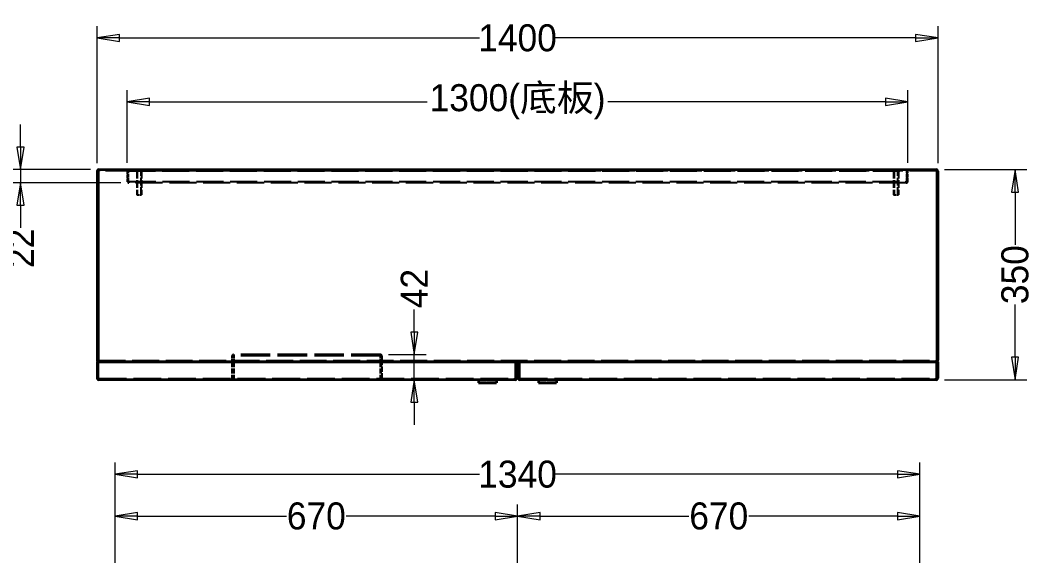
# Model space of a CAD drawing. Header units: millimetres. Extents: x 150 to 4305, y 150 to 3000.
# Drawn here: x 1536 to 3222, y 1904 to 2796 of the extents above; entities that cross this region are included whole.
import ezdxf

# ---------------------------------------------------------------- set-up
doc = ezdxf.new("R2010")
doc.units = ezdxf.units.MM
doc.header["$LTSCALE"] = 15
doc.linetypes.add('DASHED', pattern=[0.2067, 0.1654, -0.0413])
for name, color, linetype, lineweight in [('可見 (ISO)', 7, 'Continuous', 35), ('標註 (ISO)', 7, 'Continuous', 20), ('隱藏 (ISO)', 7, 'DASHED', 25)]:
    doc.layers.add(name, color=color, linetype=linetype, lineweight=lineweight)
doc.styles.add('註記文字 (JIS)', font='')
doc.styles.get('註記文字 (JIS)').set_extended_font_data('PMingLiU')
doc.dimstyles.new('預設 (JIS)', dxfattribs={"dimscale": 15, "dimtxt": 3, "dimasz": 2.5, "dimexe": 1.3, "dimexo": 0.9, "dimgap": 0.3, "dimtad": 0, "dimtoh": 1, "dimrnd": 1e-08, "dimdsep": 46, "dimtxsty": '註記文字 (JIS)', "dimblk": 'Filled-1', "dimcen": 0.09, "dimdle": 10, "dimclrd": 256, "dimclre": 256, "dimclrt": 256, "dimadec": 0, "dimazin": 2, "dimtfac": 0.933333, "dimtmove": 0, "dimatfit": 3, "dimfxl": 0, "dimtolj": 1, "dimlwd": -1, "dimlwe": -1, "dimarcsym": 0})

# ---------------------------------------------------------------- blocks, each defined once
blk = doc.blocks.new('Filled-1')
at = {"color": 0}
for p, q in [((0, 0), (-1, 0.16)), ((-1, 0.16), (-1, -0.16)), ((-1, 0), (0, 0)), ((-1, -0.16), (0, 0))]:
    blk.add_line(p, q, dxfattribs=at)
at = {"color": 0, "flags": 128}
blk.add_lwpolyline([(-1, -0.16), (0, 0)], dxfattribs=at)
at = {"color": 0}
blk.add_solid([(-1, -0.16), (0, 0), (-1, 0.16), (-1, -0.16)], dxfattribs=at)
blk = doc.blocks.new('*D15')
at = {"layer": 'Defpoints', "color": 0}
for p in [(1664.1, 2766.6), (1664.1, 2544.6), (3064.1, 2544.6)]:
    blk.add_point(p, dxfattribs=at)
at = {"layer": '標註 (ISO)'}
for p, q in [((1664.1, 2558.1), (1664.1, 2786.1)), ((3064.1, 2558.1), (3064.1, 2786.1)), ((1701.6, 2766.6), (2300.9, 2766.6)), ((3026.6, 2766.6), (2427.3, 2766.6))]:
    blk.add_line(p, q, dxfattribs=at)
at = {"layer": '標註 (ISO)', "xscale": 37.5, "yscale": 37.5, "zscale": 37.5, "rotation": 180}
blk.add_blockref('Filled-1', (1664.1, 2766.6), dxfattribs=at)
at = {"layer": '標註 (ISO)', "xscale": 37.5, "yscale": 37.5, "zscale": 37.5}
blk.add_blockref('Filled-1', (3064.1, 2766.6), dxfattribs=at)
at = {"layer": '標註 (ISO)', "insert": (2364.1, 2766.6), "char_height": 45, "attachment_point": 5, "style": '註記文字 (JIS)'}
blk.add_mtext('\\A1;1400', dxfattribs=at)
blk = doc.blocks.new('*D16')
at = {"layer": 'Defpoints', "color": 0}
for p in [(1714.1, 2660.4), (1714.1, 2545.4), (3014.1, 2545.4)]:
    blk.add_point(p, dxfattribs=at)
at = {"layer": '標註 (ISO)'}
for p, q in [((1714.1, 2558.9), (1714.1, 2679.9)), ((3014.1, 2558.9), (3014.1, 2679.9)), ((1751.6, 2660.4), (2213.6, 2660.4)), ((2976.6, 2660.4), (2514.6, 2660.4))]:
    blk.add_line(p, q, dxfattribs=at)
at = {"layer": '標註 (ISO)', "xscale": 37.5, "yscale": 37.5, "zscale": 37.5, "rotation": 180}
blk.add_blockref('Filled-1', (1714.1, 2660.4), dxfattribs=at)
at = {"layer": '標註 (ISO)', "xscale": 37.5, "yscale": 37.5, "zscale": 37.5}
blk.add_blockref('Filled-1', (3014.1, 2660.4), dxfattribs=at)
at = {"layer": '標註 (ISO)', "insert": (2364.1, 2660.4), "char_height": 45, "attachment_point": 5, "style": '註記文字 (JIS)'}
blk.add_mtext('\\A1;\\f新細明體|b0|i0;\\H45.0000;1300(底板)', dxfattribs=at)
blk = doc.blocks.new('*D22')
at = {"layer": 'Defpoints', "color": 0}
for p in [(3061.3, 2547.4), (3061.3, 2197.4), (3192.3, 2197.4)]:
    blk.add_point(p, dxfattribs=at)
at = {"layer": '標註 (ISO)'}
for p, q in [((3074.8, 2547.4), (3211.8, 2547.4)), ((3192.3, 2509.9), (3192.3, 2422)), ((3192.3, 2234.9), (3192.3, 2322.9)), ((3074.8, 2197.4), (3211.8, 2197.4))]:
    blk.add_line(p, q, dxfattribs=at)
at = {"layer": '標註 (ISO)', "xscale": 37.5, "yscale": 37.5, "zscale": 37.5}
for p, rotation in [((3192.3, 2547.4), 90), ((3192.3, 2197.4), 270)]:
    blk.add_blockref('Filled-1', p, dxfattribs=dict(at, rotation=rotation))
at = {"layer": '標註 (ISO)', "insert": (3192.3, 2372.4), "char_height": 45, "attachment_point": 5, "rotation": 90, "style": '註記文字 (JIS)'}
blk.add_mtext('\\A1;350', dxfattribs=at)
blk = doc.blocks.new('*D23')
at = {"layer": 'Defpoints', "color": 0}
for p in [(1536.6, 2547.4), (1666.9, 2547.4), (1716.9, 2525.4)]:
    blk.add_point(p, dxfattribs=at)
at = {"layer": '標註 (ISO)'}
for p, q in [((1536.6, 2584.9), (1536.6, 2622.4)), ((1653.4, 2547.4), (1517.1, 2547.4)), ((1536.6, 2547.4), (1536.6, 2525.4)), ((1703.4, 2525.4), (1517.1, 2525.4)), ((1536.6, 2487.9), (1536.6, 2450.4))]:
    blk.add_line(p, q, dxfattribs=at)
at = {"layer": '標註 (ISO)', "xscale": 37.5, "yscale": 37.5, "zscale": 37.5}
for p, rotation in [((1536.6, 2547.4), 270), ((1536.6, 2525.4), 90)]:
    blk.add_blockref('Filled-1', p, dxfattribs=dict(at, rotation=rotation))
at = {"layer": '標註 (ISO)', "insert": (1536.6, 2416.2), "char_height": 45, "attachment_point": 5, "rotation": 90, "style": '註記文字 (JIS)'}
blk.add_mtext('\\A1;22', dxfattribs=at)
blk = doc.blocks.new('*D44')
at = {"layer": 'Defpoints', "color": 0}
for p in [(3034.1, 2039.9), (1694.1, 1460.3), (3034.1, 1460.3)]:
    blk.add_point(p, dxfattribs=at)
at = {"layer": '標註 (ISO)'}
for p, q in [((1694.1, 1473.8), (1694.1, 2059.4)), ((3034.1, 1473.8), (3034.1, 2059.4)), ((1731.6, 2039.9), (2300.9, 2039.9)), ((2996.6, 2039.9), (2427.3, 2039.9))]:
    blk.add_line(p, q, dxfattribs=at)
at = {"layer": '標註 (ISO)', "xscale": 37.5, "yscale": 37.5, "zscale": 37.5, "rotation": 180}
blk.add_blockref('Filled-1', (1694.1, 2039.9), dxfattribs=at)
at = {"layer": '標註 (ISO)', "xscale": 37.5, "yscale": 37.5, "zscale": 37.5}
blk.add_blockref('Filled-1', (3034.1, 2039.9), dxfattribs=at)
at = {"layer": '標註 (ISO)', "insert": (2364.1, 2039.9), "char_height": 45, "attachment_point": 5, "style": '註記文字 (JIS)'}
blk.add_mtext('\\A1;1340', dxfattribs=at)
blk = doc.blocks.new('*D48')
at = {"layer": 'Defpoints', "color": 0}
for p in [(3034.1, 1970.3), (2364.1, 1460.3), (3034.1, 1460.3)]:
    blk.add_point(p, dxfattribs=at)
at = {"layer": '標註 (ISO)'}
for p, q in [((2364.1, 1473.8), (2364.1, 1989.8)), ((3034.1, 1473.8), (3034.1, 1989.8)), ((2401.6, 1970.3), (2649.3, 1970.3)), ((2996.6, 1970.3), (2748.9, 1970.3))]:
    blk.add_line(p, q, dxfattribs=at)
at = {"layer": '標註 (ISO)', "xscale": 37.5, "yscale": 37.5, "zscale": 37.5, "rotation": 180}
blk.add_blockref('Filled-1', (2364.1, 1970.3), dxfattribs=at)
at = {"layer": '標註 (ISO)', "xscale": 37.5, "yscale": 37.5, "zscale": 37.5}
blk.add_blockref('Filled-1', (3034.1, 1970.3), dxfattribs=at)
at = {"layer": '標註 (ISO)', "insert": (2699.1, 1970.3), "char_height": 45, "attachment_point": 5, "style": '註記文字 (JIS)'}
blk.add_mtext('\\A1;670', dxfattribs=at)
blk = doc.blocks.new('*D49')
at = {"layer": 'Defpoints', "color": 0}
for p in [(1694.1, 1970.3), (1694.1, 1460.3), (2364.1, 1460.3)]:
    blk.add_point(p, dxfattribs=at)
at = {"layer": '標註 (ISO)'}
for p, q in [((1694.1, 1473.8), (1694.1, 1989.8)), ((2364.1, 1473.8), (2364.1, 1989.8)), ((1731.6, 1970.3), (1979.3, 1970.3)), ((2326.6, 1970.3), (2078.9, 1970.3))]:
    blk.add_line(p, q, dxfattribs=at)
at = {"layer": '標註 (ISO)', "xscale": 37.5, "yscale": 37.5, "zscale": 37.5, "rotation": 180}
blk.add_blockref('Filled-1', (1694.1, 1970.3), dxfattribs=at)
at = {"layer": '標註 (ISO)', "xscale": 37.5, "yscale": 37.5, "zscale": 37.5}
blk.add_blockref('Filled-1', (2364.1, 1970.3), dxfattribs=at)
at = {"layer": '標註 (ISO)', "insert": (2029.1, 1970.3), "char_height": 45, "attachment_point": 5, "style": '註記文字 (JIS)'}
blk.add_mtext('\\A1;670', dxfattribs=at)
blk = doc.blocks.new('*D61')
at = {"layer": 'Defpoints', "color": 0}
for p in [(2135.8, 2239.4), (2192.2, 2197.4), (2192.2, 2197.4)]:
    blk.add_point(p, dxfattribs=at)
at = {"layer": '標註 (ISO)'}
for p, q in [((2192.2, 2276.9), (2192.2, 2314.4)), ((2149.3, 2239.4), (2211.7, 2239.4)), ((2192.2, 2197.4), (2192.2, 2239.4)), ((2192.2, 2159.9), (2192.2, 2122.4))]:
    blk.add_line(p, q, dxfattribs=at)
at = {"layer": '標註 (ISO)', "xscale": 37.5, "yscale": 37.5, "zscale": 37.5}
for p, rotation in [((2192.2, 2239.4), 270), ((2192.2, 2197.4), 90)]:
    blk.add_blockref('Filled-1', p, dxfattribs=dict(at, rotation=rotation))
at = {"layer": '標註 (ISO)', "insert": (2192.2, 2349.3), "char_height": 45, "attachment_point": 5, "rotation": 90, "style": '註記文字 (JIS)'}
blk.add_mtext('\\A1;42', dxfattribs=at)

msp = doc.modelspace()

# ---------------------------------------------------------------- linework, layer by layer
at = {"layer": '可見 (ISO)'}
for p, q in [((1666.896, 2547.448), (3061.296, 2547.448)), ((1666.896, 2547.448), (1666.896, 2544.648)), ((3061.296, 2544.648), (3061.296, 2547.448)), ((1664.096, 2544.648), (1664.096, 2230.248)), ((1666.096, 2544.648), (1664.096, 2544.648)), ((1666.096, 2544.648), (1666.096, 2230.248)), ((1666.167, 2544.648), (1666.896, 2544.648)), ((1666.167, 2230.248), (1666.167, 2544.648)), ((3061.296, 2544.648), (3062.025, 2544.648)), ((3062.025, 2544.648), (3062.025, 2230.248)), ((3062.096, 2544.648), (3062.096, 2230.248)), ((3062.096, 2544.648), (3064.096, 2544.648)), ((3064.096, 2230.248), (3064.096, 2544.648)), ((1664.096, 2227.348), (1664.096, 2200.248)), ((1666.096, 2227.348), (1664.096, 2227.348)), ((1666.096, 2200.248), (1666.096, 2227.348)), ((1666.167, 2200.248), (1666.167, 2227.348)), ((1666.167, 2227.348), (2361.025, 2227.348)), ((1666.896, 2227.459), (1666.896, 2227.448)), ((1666.896, 2227.448), (1666.967, 2227.448)), ((3061.225, 2227.448), (1666.967, 2227.448)), ((1888.596, 2227.448), (1888.596, 2227.348)), ((1890.596, 2227.448), (1890.596, 2227.348)), ((1892.01, 2227.448), (1892.01, 2227.348)), ((2135.182, 2227.448), (2135.182, 2227.348)), ((2136.596, 2227.448), (2136.596, 2227.348)), ((2138.596, 2227.348), (2138.596, 2227.448)), ((2361.025, 2227.348), (2361.025, 2200.248)), ((2361.096, 2200.248), (2361.096, 2227.348)), ((2361.096, 2227.348), (2363.096, 2227.348)), ((2363.096, 2200.248), (2363.096, 2227.348)), ((2365.096, 2227.348), (2365.096, 2200.248)), ((2367.096, 2227.348), (2365.096, 2227.348)), ((2367.096, 2200.248), (2367.096, 2227.348)), ((2367.167, 2200.248), (2367.167, 2227.348)), ((2367.167, 2227.348), (3062.025, 2227.348)), ((3061.225, 2227.448), (3061.296, 2227.448)), ((3061.296, 2227.459), (3061.296, 2227.448)), ((3062.025, 2227.348), (3062.025, 2200.248)), ((3062.096, 2200.248), (3062.096, 2227.348)), ((3062.096, 2227.348), (3064.096, 2227.348)), ((3064.096, 2200.248), (3064.096, 2227.348)), ((1666.096, 2200.248), (1664.096, 2200.248)), ((1666.896, 2200.248), (1666.167, 2200.248)), ((1666.896, 2200.248), (1666.896, 2197.448)), ((2360.296, 2197.448), (1666.896, 2197.448)), ((2299.096, 2197.448), (2299.096, 2192.448)), ((2299.096, 2192.448), (2329.096, 2192.448)), ((2329.096, 2197.448), (2329.096, 2192.448)), ((2360.296, 2197.448), (2360.296, 2200.248)), ((2361.025, 2200.248), (2360.296, 2200.248)), ((2361.096, 2200.248), (2363.096, 2200.248)), ((2367.096, 2200.248), (2365.096, 2200.248)), ((2367.896, 2200.248), (2367.167, 2200.248)), ((2367.896, 2200.248), (2367.896, 2197.448)), ((3061.296, 2197.448), (2367.896, 2197.448)), ((2399.096, 2197.448), (2399.096, 2192.448)), ((2399.096, 2192.448), (2429.096, 2192.448)), ((2429.096, 2197.448), (2429.096, 2192.448)), ((3061.296, 2197.448), (3061.296, 2200.248)), ((3062.025, 2200.248), (3061.296, 2200.248)), ((3062.096, 2200.248), (3064.096, 2200.248))]:
    msp.add_line(p, q, dxfattribs=at)
for centre, radius, start, end in [((1666.896, 2544.648), 2.8, 90, 180), ((1666.896, 2544.648), 0.8, 90, 180), ((3061.296, 2544.648), 2.8, 0, 90), ((3061.296, 2544.648), 0.8, 0, 90), ((1666.896, 2230.248), 0.8, 180, 205.293245), ((3061.296, 2230.248), 0.8, 334.706755, 0), ((1666.896, 2200.248), 2.8, 180, 270), ((1666.896, 2200.248), 0.8, 180, 270), ((2360.296, 2200.248), 2.8, 270, 0), ((2360.296, 2200.248), 0.8, 270, 0), ((2367.896, 2200.248), 2.8, 180, 270), ((2367.896, 2200.248), 0.8, 180, 270), ((3061.296, 2200.248), 2.8, 270, 0), ((3061.296, 2200.248), 0.8, 270, 0)]:
    msp.add_arc(centre, radius, start, end, dxfattribs=at)
for points, knots in [([(1664.096, 2230.248), (1664.096, 2229.278), (1664.64, 2228.326), (1665.476, 2227.834), (1665.904, 2227.583), (1666.4, 2227.448), (1666.896, 2227.448)], [-3.14159265, -3.14159265, -3.14159265, -3.14159265, -2.10262356, -2.10262356, -2.10262356, -1.57079633, -1.57079633, -1.57079633, -1.57079633]), ([(1666.967, 2227.448), (1666.69, 2227.448), (1666.418, 2227.992), (1666.277, 2228.828), (1666.205, 2229.255), (1666.167, 2229.751), (1666.167, 2230.248)], [1.57079633, 1.57079633, 1.57079633, 1.57079633, 2.60976542, 2.60976542, 2.60976542, 3.14159265, 3.14159265, 3.14159265, 3.14159265]), ([(3062.025, 2230.248), (3062.025, 2229.278), (3061.87, 2228.326), (3061.631, 2227.834), (3061.509, 2227.583), (3061.367, 2227.448), (3061.225, 2227.448)], [-3.14159265, -3.14159265, -3.14159265, -3.14159265, -2.10262356, -2.10262356, -2.10262356, -1.57079633, -1.57079633, -1.57079633, -1.57079633]), ([(3061.296, 2227.448), (3062.266, 2227.448), (3063.218, 2227.992), (3063.709, 2228.828), (3063.961, 2229.255), (3064.096, 2229.751), (3064.096, 2230.248)], [1.57079633, 1.57079633, 1.57079633, 1.57079633, 2.60976542, 2.60976542, 2.60976542, 3.14159265, 3.14159265, 3.14159265, 3.14159265])]:
    msp.add_open_spline(points, degree=3, knots=knots, dxfattribs=at)
at = {"layer": '隱藏 (ISO)', "ltscale": 17.989357}
msp.add_line((3061.296, 2545.448), (1666.896, 2545.448), dxfattribs=at)
at = {"layer": '隱藏 (ISO)', "ltscale": 0.25386}
for p, q in [((1689.096, 2545.448), (1689.096, 2547.448)), ((1699.096, 2545.448), (1699.096, 2547.448)), ((1716.096, 2545.438), (1714.096, 2545.438)), ((1824.096, 2547.448), (1824.096, 2545.448)), ((2004.096, 2547.448), (2004.096, 2545.448)), ((2274.096, 2547.448), (2274.096, 2545.448)), ((2359.096, 2545.448), (2359.096, 2547.448)), ((2369.096, 2545.448), (2369.096, 2547.448)), ((2454.096, 2547.448), (2454.096, 2545.448)), ((2724.096, 2547.448), (2724.096, 2545.448)), ((2904.096, 2547.448), (2904.096, 2545.448)), ((3012.096, 2545.438), (3014.096, 2545.438)), ((3029.096, 2545.448), (3029.096, 2547.448)), ((3039.096, 2545.448), (3039.096, 2547.448)), ((1716.096, 2528.248), (1714.096, 2528.248)), ((1729.096, 2525.448), (1729.096, 2527.448)), ((1739.096, 2525.448), (1739.096, 2527.448)), ((2989.096, 2525.448), (2989.096, 2527.448)), ((2999.096, 2525.448), (2999.096, 2527.448)), ((3012.096, 2528.248), (3014.096, 2528.248)), ((1666.096, 2454.948), (1664.096, 2454.948)), ((1664.096, 2454.515), (1666.096, 2454.515)), ((1664.096, 2450.381), (1666.096, 2450.381)), ((1664.096, 2449.948), (1666.096, 2449.948)), ((1664.096, 2447.448), (1666.096, 2447.448)), ((3064.096, 2454.948), (3062.096, 2454.948)), ((3062.096, 2454.515), (3064.096, 2454.515)), ((3062.096, 2450.381), (3064.096, 2450.381)), ((3062.096, 2449.948), (3064.096, 2449.948)), ((1666.096, 2443.448), (1664.096, 2443.448)), ((3064.096, 2443.448), (3062.096, 2443.448)), ((1664.096, 2425.448), (1666.096, 2425.448)), ((1666.096, 2419.948), (1664.096, 2419.948)), ((1666.096, 2419.515), (1664.096, 2419.515)), ((1666.096, 2415.381), (1664.096, 2415.381)), ((1664.096, 2414.948), (1666.096, 2414.948)), ((3064.096, 2396.448), (3062.096, 2396.448)), ((3064.096, 2376.948), (3062.096, 2376.948)), ((1666.096, 2331.448), (1664.096, 2331.448)), ((3064.096, 2331.448), (3062.096, 2331.448)), ((1666.096, 2324.948), (1664.096, 2324.948)), ((1664.096, 2324.515), (1666.096, 2324.515)), ((1664.096, 2320.381), (1666.096, 2320.381)), ((1666.096, 2319.948), (1664.096, 2319.948)), ((1666.096, 2319.515), (1664.096, 2319.515)), ((1666.096, 2315.381), (1664.096, 2315.381)), ((1664.096, 2314.948), (1666.096, 2314.948)), ((1664.096, 2309.448), (1666.096, 2309.448)), ((3064.096, 2324.948), (3062.096, 2324.948)), ((3062.096, 2324.515), (3064.096, 2324.515)), ((3062.096, 2320.381), (3064.096, 2320.381)), ((3062.096, 2319.948), (3064.096, 2319.948)), ((1664.096, 2287.448), (1666.096, 2287.448)), ((1666.967, 2229.448), (1666.967, 2227.448)), ((1696.096, 2229.448), (1696.096, 2227.448)), ((1696.167, 2229.448), (1696.167, 2227.448)), ((1891.396, 2237.448), (1891.396, 2239.448)), ((1892.01, 2239.448), (1892.01, 2237.448)), ((2135.182, 2237.448), (2135.182, 2239.448)), ((2135.796, 2239.448), (2135.796, 2237.448)), ((3032.025, 2229.448), (3032.025, 2227.448)), ((3032.096, 2229.448), (3032.096, 2227.448)), ((3061.225, 2229.448), (3061.225, 2227.448))]:
    msp.add_line(p, q, dxfattribs=at)
at = {"layer": '隱藏 (ISO)', "ltscale": 2.182682}
for p, q in [((1714.096, 2545.438), (1714.096, 2528.248)), ((1716.096, 2528.248), (1716.096, 2545.438)), ((1716.167, 2528.248), (1716.167, 2545.438)), ((3012.025, 2545.438), (3012.025, 2528.248)), ((3012.096, 2528.248), (3012.096, 2545.438)), ((3014.096, 2528.248), (3014.096, 2545.438))]:
    msp.add_line(p, q, dxfattribs=at)
at = {"layer": '隱藏 (ISO)', "ltscale": 18.171804}
msp.add_line((1716.167, 2545.438), (3012.025, 2545.438), dxfattribs=at)
at = {"layer": '隱藏 (ISO)', "ltscale": 5.079091}
for p, q in [((1730.096, 2545.448), (1730.096, 2505.448)), ((1730.84, 2545.448), (1730.84, 2505.448)), ((1737.352, 2505.448), (1737.352, 2545.448)), ((1738.096, 2545.448), (1738.096, 2505.448)), ((2990.096, 2545.448), (2990.096, 2505.448)), ((2990.84, 2545.448), (2990.84, 2505.448)), ((2997.352, 2505.448), (2997.352, 2545.448)), ((2998.096, 2545.448), (2998.096, 2505.448))]:
    msp.add_line(p, q, dxfattribs=at)
at = {"layer": '隱藏 (ISO)', "ltscale": 0.092505}
for p, q in [((1716.896, 2528.248), (1716.167, 2528.248)), ((3012.025, 2528.248), (3011.296, 2528.248))]:
    msp.add_line(p, q, dxfattribs=at)
at = {"layer": '隱藏 (ISO)', "ltscale": 0.558386}
for p, q in [((1716.896, 2528.248), (1716.896, 2525.448)), ((3011.296, 2525.448), (3011.296, 2528.248))]:
    msp.add_line(p, q, dxfattribs=at)
at = {"layer": '隱藏 (ISO)', "ltscale": 18.15135}
for p, q in [((1716.896, 2527.448), (3011.296, 2527.448)), ((3011.296, 2525.448), (1716.896, 2525.448))]:
    msp.add_line(p, q, dxfattribs=at)
at = {"layer": '隱藏 (ISO)', "ltscale": 1.595575}
for p, q in [((1730.096, 2505.448), (1738.096, 2505.448)), ((2990.096, 2505.448), (2998.096, 2505.448))]:
    msp.add_line(p, q, dxfattribs=at)
at = {"layer": '隱藏 (ISO)', "ltscale": 0.012598}
for p, q in [((1666.896, 2229.448), (1666.967, 2229.448)), ((3061.296, 2229.448), (3061.225, 2229.448)), ((2301.596, 2192.448), (2301.596, 2192.548)), ((2312.596, 2192.548), (2312.596, 2192.648)), ((2315.596, 2192.548), (2315.596, 2192.648)), ((2326.596, 2192.448), (2326.596, 2192.548)), ((2401.596, 2192.448), (2401.596, 2192.548)), ((2412.596, 2192.548), (2412.596, 2192.648)), ((2415.596, 2192.548), (2415.596, 2192.648)), ((2426.596, 2192.448), (2426.596, 2192.548))]:
    msp.add_line(p, q, dxfattribs=at)
at = {"layer": '隱藏 (ISO)', "ltscale": 0.252468}
for p, q in [((1666.896, 2229.448), (1666.896, 2227.459)), ((3061.296, 2229.448), (3061.296, 2227.459))]:
    msp.add_line(p, q, dxfattribs=at)
at = {"layer": '隱藏 (ISO)', "ltscale": 17.987532}
msp.add_line((1666.967, 2229.448), (3061.225, 2229.448), dxfattribs=at)
at = {"layer": '隱藏 (ISO)', "ltscale": 1.168114}
for p, q in [((1888.596, 2236.648), (1888.596, 2227.448)), ((1890.596, 2236.648), (1890.596, 2227.448)), ((1892.01, 2236.648), (1892.01, 2227.448)), ((2135.182, 2236.648), (2135.182, 2227.448)), ((2136.596, 2236.648), (2136.596, 2227.448)), ((2138.596, 2227.448), (2138.596, 2236.648))]:
    msp.add_line(p, q, dxfattribs=at)
at = {"layer": '隱藏 (ISO)', "ltscale": 3.542636}
for p, q in [((1888.596, 2227.348), (1888.596, 2199.448)), ((1890.596, 2227.348), (1890.596, 2199.448)), ((1892.01, 2227.348), (1892.01, 2199.448)), ((2135.182, 2227.348), (2135.182, 2199.448)), ((2136.596, 2227.348), (2136.596, 2199.448)), ((2138.596, 2199.448), (2138.596, 2227.348))]:
    msp.add_line(p, q, dxfattribs=at)
at = {"layer": '隱藏 (ISO)', "ltscale": 19.706499}
for p, q in [((2135.796, 2239.448), (1891.396, 2239.448)), ((2135.796, 2237.448), (1891.396, 2237.448))]:
    msp.add_line(p, q, dxfattribs=at)
at = {"layer": '隱藏 (ISO)', "ltscale": 0.159467}
for p, q in [((1892.01, 2237.448), (1892.01, 2236.648)), ((2135.182, 2237.448), (2135.182, 2236.648))]:
    msp.add_line(p, q, dxfattribs=at)
at = {"layer": '隱藏 (ISO)', "ltscale": 18.63678}
for p, q in [((1666.896, 2199.448), (2360.296, 2199.448)), ((2367.896, 2199.448), (3061.296, 2199.448))]:
    msp.add_line(p, q, dxfattribs=at)
at = {"layer": '隱藏 (ISO)', "ltscale": 4.986384}
for p, q in [((2326.596, 2192.548), (2301.596, 2192.548)), ((2426.596, 2192.548), (2401.596, 2192.548))]:
    msp.add_line(p, q, dxfattribs=at)
at = {"layer": '隱藏 (ISO)', "ltscale": 0.598278}
for p, q in [((2315.596, 2192.648), (2312.596, 2192.648)), ((2415.596, 2192.648), (2412.596, 2192.648))]:
    msp.add_line(p, q, dxfattribs=at)
at = {"layer": '隱藏 (ISO)', "ltscale": 0.558386}
for centre, start, end in [((1716.896, 2528.248), 180, 270), ((3011.296, 2528.248), 270, 0), ((1891.396, 2236.648), 90, 180), ((2135.796, 2236.648), 0, 90)]:
    msp.add_arc(centre, 2.8, start, end, dxfattribs=at)
at = {"layer": '隱藏 (ISO)', "ltscale": 0.159467}
for centre, start, end in [((1716.896, 2528.248), 180, 270), ((3011.296, 2528.248), 270, 0), ((1891.396, 2236.648), 90, 180), ((2135.796, 2236.648), 0, 90)]:
    msp.add_arc(centre, 0.8, start, end, dxfattribs=at)
at = {"layer": '隱藏 (ISO)', "ltscale": 0.193935}
for centre, start, end in [((1666.967, 2230.248), 180, 270), ((3061.225, 2230.248), 270, 0)]:
    msp.add_arc(centre, 0.8, start, end, dxfattribs=at)
at = {"layer": '隱藏 (ISO)', "ltscale": 0.147727}
for centre, start, end in [((1666.896, 2230.248), 205.293245, 270), ((3061.296, 2230.248), 270, 334.706755)]:
    msp.add_arc(centre, 0.8, start, end, dxfattribs=at)

# ---------------------------------------------------------------- dimensions: what is measured, and where the dimension line sits
at = {"layer": '標註 (ISO)'}
dim = msp.add_linear_dim(base=(1664.096, 2766.626), p1=(3064.096, 2544.648), p2=(1664.096, 2544.648), dimstyle='預設 (JIS)', override={"dimgap": 0.3, "dimtoh": 0, "dimdec": 2, "dimtol": 0, "dimlim": 0, "dimtp": 0, "dimtm": 0, "dimtdec": 2, "dimtofl": 0, "dimatfit": 1}, dxfattribs=at)
dim.commit()
dim.dimension.update_dxf_attribs({"geometry": '*D15', "text_midpoint": (2364.096, 2766.626), "dimtype": 160})
dim = msp.add_linear_dim(base=(1714.096, 2660.386), p1=(3014.096, 2545.438), p2=(1714.096, 2545.438), text='\\f新細明體|b0|i0;\\H45.0000;<>(底板)', dimstyle='預設 (JIS)', override={"dimgap": 0.3, "dimtoh": 0, "dimdec": 2, "dimtol": 0, "dimlim": 0, "dimtp": 0, "dimtm": 0, "dimtdec": 2, "dimtofl": 0, "dimatfit": 1}, dxfattribs=at)
dim.commit()
dim.dimension.update_dxf_attribs({"geometry": '*D16', "text_midpoint": (2364.096, 2660.386), "dimtype": 160})
for base, p1, p2, angle, override, picture, middle in [((1536.565, 2547.448), (1716.896, 2525.448), (1666.896, 2547.448), 90, {"dimgap": 0.3, "dimtoh": 0, "dimdec": 2, "dimtol": 0, "dimlim": 0, "dimtp": 0, "dimtm": 0, "dimtdec": 2, "dimtofl": 1, "dimatfit": 1}, '*D23', (1536.565, 2416.22)), ((3192.289, 2197.448), (3061.296, 2547.448), (3061.296, 2197.448), 270, {"dimgap": 0.3, "dimtoh": 0, "dimdec": 2, "dimtol": 0, "dimlim": 0, "dimtp": 0, "dimtm": 0, "dimtdec": 2, "dimtofl": 0, "dimatfit": 1}, '*D22', (3192.289, 2372.448)), ((2192.169, 2197.448), (2135.796, 2239.448), (2192.169, 2197.448), 90, {"dimgap": 0.3, "dimtoh": 0, "dimdec": 2, "dimse2": 1, "dimtol": 0, "dimlim": 0, "dimtp": 0, "dimtm": 0, "dimtdec": 2, "dimtofl": 1, "dimatfit": 1}, '*D61', (2192.169, 2349.296)), ((3034.096, 2039.941), (1694.096, 1460.3), (3034.096, 1460.3), 180, {"dimgap": 0.3, "dimtoh": 0, "dimdec": 2, "dimtol": 0, "dimlim": 0, "dimtp": 0, "dimtm": 0, "dimtdec": 2, "dimtofl": 0, "dimatfit": 1}, '*D44', (2364.096, 2039.941)), ((1694.096, 1970.3), (2364.096, 1460.3), (1694.096, 1460.3), 180, {"dimgap": 0.3, "dimtoh": 0, "dimdec": 2, "dimtol": 0, "dimlim": 0, "dimtp": 0, "dimtm": 0, "dimtdec": 2, "dimtofl": 0, "dimatfit": 1}, '*D49', (2029.096, 1970.3)), ((3034.096, 1970.3), (2364.096, 1460.3), (3034.096, 1460.3), 180, {"dimgap": 0.3, "dimtoh": 0, "dimdec": 2, "dimtol": 0, "dimlim": 0, "dimtp": 0, "dimtm": 0, "dimtdec": 2, "dimtofl": 0, "dimatfit": 1}, '*D48', (2699.096, 1970.3))]:
    dim = msp.add_linear_dim(base=base, p1=p1, p2=p2, angle=angle, dimstyle='預設 (JIS)', override=override, dxfattribs=at)
    dim.commit()
    dim.dimension.update_dxf_attribs({"geometry": picture, "text_midpoint": middle, "dimtype": 160})

doc.saveas('drawing.dxf')
